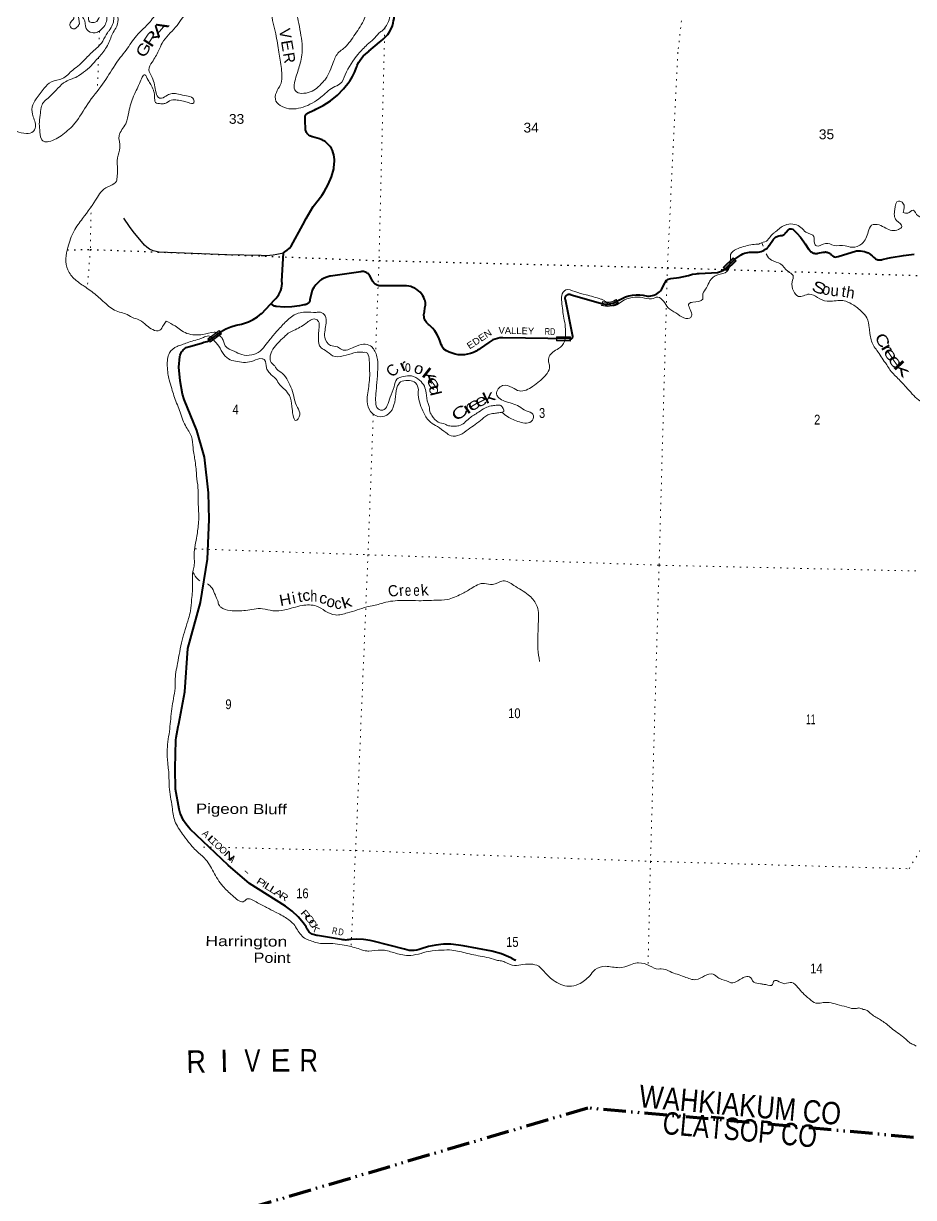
# Model space of a CAD drawing. Header units: feet. Extents: x -762378 to -505285, y -497909 to -353855.
# Drawn here: x -681581 to -665702, y -446246 to -425289 of the extents above; entities that cross this region are included whole.
import ezdxf
from ezdxf.enums import TextEntityAlignment as Align

# ---------------------------------------------------------------- set-up
doc = ezdxf.new("R2010")
doc.units = ezdxf.units.FT
doc.header["$LTSCALE"] = 80
doc.linetypes.add('DASH_DOUBLE_DOT', pattern=[9.2, 5, -1.2, 0.3, -1.2, 0.3, -1.2])
doc.linetypes.add('DOTTED', pattern=[1.5, 0.3, -1.2])
for name, color, linetype, lineweight in [('10', 7, 'DASH_DOUBLE_DOT', 70), ('26', 7, 'Continuous', 40), ('29', 7, 'Continuous', 25), ('39', 7, 'Continuous', 13), ('6', 7, 'DOTTED', 25), ('61', 7, 'Continuous', 13), ('7', 7, 'DOTTED', 13)]:
    doc.layers.add(name, color=color, linetype=linetype, lineweight=lineweight)
for name, color, linetype in [('12', 7, 'Continuous'), ('27', 7, 'Continuous'), ('41', 7, 'Continuous'), ('42', 7, 'Continuous')]:
    doc.layers.add(name, color=color, linetype=linetype)

msp = doc.modelspace()

# ---------------------------------------------------------------- linework, layer by layer
at = {"layer": '10'}
msp.add_lwpolyline([(-665702.29, -445171.56), (-671515.3, -444649.55), (-681513.85, -447612.17), (-694454.09, -440224.86), (-697302.47, -441245.49)], dxfattribs=at)
at = {"layer": '26'}
for p, q in [((-670985.86, -430246.95), (-670957.84, -430226.51)), ((-677149.17, -430307.32), (-677164.64, -430288.72))]:
    msp.add_line(p, q, dxfattribs=at)
for points in [[(-675645.54, -426085.07), (-675636.36, -426059.96), (-675625.08, -426035.07), (-675597.21, -425981.41), (-675560.47, -425925.78), (-675518.12, -425874.3), (-675470.61, -425827.52), (-675418.48, -425785.97), (-675418.42, -425783.96), (-675232.29, -425619.19), (-675208, -425603.37), (-675161.89, -425567.9), (-675119.74, -425527.8), (-675082.01, -425483.52), (-675049.12, -425435.54), (-675021.42, -425384.38), (-674999.22, -425330.61), (-674982.76, -425274.81), (-674976.83, -425242.6), (-674969.39, -425202.18), (-674968.88, -425192.6), (-674946.23, -425023.63)], [(-678267.66, -430945.77), (-678052.17, -430788.4), (-677968.11, -430741.07), (-677879.56, -430702.78), (-677787.5, -430673.96), (-677692.92, -430654.93), (-677652.8, -430643.59), (-677567.43, -430612.25), (-677485.8, -430572.16), (-677408.8, -430523.76), (-677337.29, -430467.58), (-677337.35, -430469.59), (-677098.14, -430216.09), (-677077.13, -430195.45), (-677050, -430163.57), (-677026.35, -430129.04), (-677006.43, -430092.22), (-676990.48, -430053.52), (-676978.66, -430013.36), (-676971.1, -429972.19), (-676967.89, -429930.45), (-676969.05, -429888.61), (-676944.73, -429382.78), (-676915.8, -429364.72), (-676875.02, -429334.02), (-676837.68, -429299.23), (-676804.18, -429260.73), (-676599.21, -428885.48), (-676540.54, -428769.97), (-676410.42, -428557.54), (-676258.81, -428359.88), (-676215.22, -428292.67), (-676144.75, -428162.04), (-676088.32, -428024.76), (-676046.54, -427882.33), (-676037.29, -427782.12), (-676034.63, -427760.62), (-676032.79, -427718.88), (-676035.33, -427677.17), (-676042.22, -427635.95), (-676053.38, -427595.69), (-676068.68, -427556.8), (-676087.97, -427519.73), (-676111.02, -427484.88), (-676137.59, -427452.64), (-676167.39, -427423.34), (-676200.08, -427397.32), (-676235.32, -427374.86), (-676249.72, -427367.68), (-676269.4, -427357.86), (-676299.72, -427348.05), (-676421.94, -427311.1), (-676429.15, -427309.66), (-676444.85, -427305.25), (-676460, -427299.24), (-676474.44, -427291.67), (-676488.01, -427282.63), (-676500.56, -427272.23), (-676511.95, -427260.57), (-676522.06, -427247.78), (-676530.78, -427234.01), (-676538.01, -427219.4), (-676543.68, -427204.11), (-676547.72, -427188.32), (-676550.08, -427172.19), (-676555.53, -427020.06), (-676556.42, -426995.38), (-676558.12, -426970.06), (-676557.73, -426963.21), (-676555.93, -426952.18), (-676552.99, -426941.4), (-676548.94, -426930.99), (-676543.82, -426921.06), (-676537.69, -426911.72), (-676530.62, -426903.07), (-676522.68, -426895.2), (-676513.97, -426888.21), (-676504.57, -426882.17), (-676413.68, -426843.73), (-676393.66, -426835.26), (-676363.68, -426820.79), (-676234.26, -426753.49), (-676102.64, -426666.45), (-675980.85, -426566.13), (-675870.2, -426453.63), (-675771.93, -426330.18), (-675761.41, -426315.51), (-675710.88, -426234.89), (-675669.06, -426149.43), (-675645.54, -426085.07)], [(-668892.85, -429496.71), (-668778.61, -429417.85), (-668749.79, -429402.32), (-668719.5, -429389.88), (-668688.07, -429380.68), (-668655.86, -429374.82), (-668628.47, -429372.52), (-668472.25, -429368.81), (-668444.58, -429364.56), (-668417.5, -429357.45), (-668391.32, -429347.54), (-668366.31, -429334.95), (-668342.76, -429319.82), (-668320.92, -429302.31), (-668301.03, -429282.61), (-668283.3, -429260.94), (-668277.31, -429252.43), (-668201.05, -429139.27), (-668190.37, -429126.78), (-668178.44, -429115.49), (-668165.39, -429105.5), (-668151.38, -429096.94), (-668136.54, -429089.88), (-668121.05, -429084.41), (-668105.07, -429080.6), (-668102.71, -429080.18), (-668072.41, -429075.15), (-668059.75, -429073.72), (-668047.31, -429070.98), (-668035.22, -429066.95), (-668023.62, -429061.69), (-668012.63, -429055.23), (-668002.38, -429047.67), (-667992.98, -429039.07), (-667984.52, -429029.54), (-667977.11, -429019.18), (-667974, -429014.04), (-667936.45, -428971.05), (-667931.83, -428966.56), (-667926.76, -428962.57), (-667921.31, -428959.14), (-667915.52, -428956.29), (-667909.47, -428954.07), (-667903.23, -428952.49), (-667896.85, -428951.57), (-667890.41, -428951.32), (-667883.97, -428951.75), (-667882.37, -428952.03), (-667857.39, -428961.48), (-667832.37, -428984.43), (-667782.82, -429029.87), (-667715.82, -429105.67), (-667657.11, -429188.05), (-667635.19, -429224.21), (-667568.05, -429322.92), (-667559.41, -429335.67), (-667549.49, -429347.46), (-667538.38, -429358.14), (-667526.22, -429367.61), (-667513.14, -429375.75), (-667499.28, -429382.48), (-667484.8, -429387.73), (-667469.84, -429391.43), (-667454.58, -429393.54), (-667439.18, -429394.05), (-667423.81, -429392.95), (-667409.49, -429390.45), (-667316.52, -429373.4), (-667302.09, -429369.89), (-667287.36, -429367.92), (-667272.52, -429367.49), (-667257.71, -429368.62), (-667243.1, -429371.29), (-667228.84, -429375.48), (-667215.11, -429381.13), (-667202.04, -429388.18), (-667189.77, -429396.56), (-667181.05, -429403.8), (-667173.13, -429412.26), (-667149.76, -429437.22), (-667124.73, -429452.22), (-667121.59, -429453.42), (-667113.7, -429455.51), (-667105.63, -429456.77), (-667098.51, -429457.14), (-667073.44, -429453.35), (-667048.51, -429446.04), (-666717, -429348.87), (-666682.16, -429345.83), (-666647.19, -429346.45)], [(-666647.19, -429346.45), (-666612.49, -429350.72), (-666578.41, -429358.6), (-666545.35, -429369.99), (-666513.66, -429384.78), (-666493.5, -429396.42), (-666442.17, -429437.28), (-666417.17, -429459.24), (-666392.17, -429480.03), (-666380.69, -429487.77), (-666366.65, -429495.23), (-666351.91, -429501.19), (-666336.63, -429505.57), (-666320.97, -429508.32), (-666305.11, -429509.43), (-666289.22, -429508.87), (-666273.48, -429506.66), (-666263.92, -429504.48), (-666157.42, -429476.11), (-666099.93, -429465.64), (-665881.87, -429432.59), (-665690.23, -429408.73)], [(-670957.84, -430226.5), (-670901.42, -430194.77), (-670841.99, -430169.11), (-670780.2, -430149.8), (-670716.73, -430137.06), (-670652.28, -430131.02), (-670587.56, -430131.75), (-670523.26, -430139.24), (-670501.72, -430143.3), (-670473.94, -430149.96), (-670445.62, -430153.69), (-670417.06, -430154.43), (-670388.59, -430152.19), (-670360.5, -430146.98), (-670333.11, -430138.86), (-670306.72, -430127.92), (-670281.62, -430114.29), (-670258.08, -430098.1), (-670236.36, -430079.55), (-670216.7, -430058.82), (-670200.99, -430038.58), (-670139.49, -429923.29), (-670126.1, -429898.19), (-670109.08, -429873.29), (-670104.63, -429868.87), (-670097.47, -429863.12), (-670089.76, -429858.15), (-670081.56, -429854.02), (-670078.83, -429852.98), (-670053.74, -429846.88), (-670028.83, -429843.59), (-669881.58, -429824.12), (-669716.06, -429784.48), (-669643.54, -429765.51), (-669578.19, -429755.56), (-669553.39, -429752.82), (-669528.19, -429751.33), (-669198.59, -429731.75), (-669165.05, -429723.16), (-669132.59, -429711.11), (-669101.57, -429695.73), (-669072.32, -429677.2), (-668892.85, -429496.71)], [(-675512.88, -429718.75), (-675529, -429717.39), (-675545.17, -429717.72), (-675561.22, -429719.74), (-675813.59, -429757.69), (-676103.06, -429798.06), (-676117.35, -429800.89), (-676167.76, -429814.43), (-676216.47, -429833.17), (-676262.96, -429856.9), (-676282.18, -429871.75), (-676325.45, -429910.61), (-676364.41, -429953.79), (-676398.65, -430000.8), (-676427.79, -430051.14), (-676469.35, -430218.66), (-676469.66, -430220.95), (-676471.83, -430231.83), (-676475.13, -430242.42), (-676479.53, -430252.61), (-676484.96, -430262.29), (-676491.37, -430271.35), (-676498.7, -430279.68), (-676506.85, -430287.21), (-676515.75, -430293.84), (-676525.29, -430299.5), (-676535.38, -430304.13), (-676545.89, -430307.69), (-676553.83, -430309.48), (-676578.76, -430311.54), (-676603.83, -430317.02), (-676656.77, -430328.57), (-676792.52, -430346.61), (-676929.42, -430350.37), (-677065.96, -430339.79), (-677068.34, -430339.77), (-677081.03, -430338.91), (-677093.56, -430336.73), (-677105.8, -430333.25), (-677117.6, -430328.51), (-677128.85, -430322.56), (-677139.41, -430315.47), (-677149.17, -430307.31)], [(-671824.1, -430920.19), (-673029.46, -430898.61), (-673041.51, -430898.66), (-673084, -430901.69), (-673125.95, -430909.14), (-673166.88, -430920.94), (-673206.36, -430936.95), (-673243.95, -430957.01), (-673279.23, -430980.88), (-673431.45, -431088.66), (-673456.31, -431106.26), (-673481.45, -431122.27), (-673505.22, -431137.25), (-673554.77, -431161.65), (-673606.59, -431180.74), (-673660.12, -431194.3), (-673714.78, -431202.2), (-673769.96, -431204.34), (-673825.07, -431200.7), (-673879.49, -431191.31), (-673932.64, -431176.3), (-673983.92, -431155.8), (-674032.78, -431130.06), (-674078.68, -431099.36), (-674092.4, -431081.55), (-674112.58, -431050.24), (-674129.37, -431017), (-674142.59, -430982.18), (-674152.1, -430946.17), (-674174.45, -430890.85), (-674205.36, -430831.93), (-674242.26, -430776.57), (-674284.75, -430725.37), (-674332.36, -430678.89), (-674339.79, -430674.2), (-674357.98, -430660.77), (-674374.67, -430645.52), (-674389.67, -430628.61), (-674402.83, -430610.22), (-674413.99, -430590.55), (-674423.03, -430569.83), (-674429.86, -430548.28), (-674434.4, -430526.13), (-674436.59, -430503.62), (-674436.42, -430481.02), (-674433.89, -430458.55), (-674429.03, -430436.47), (-674417.79, -430365.24), (-674413.94, -430340.8), (-674410.37, -430315.24), (-674410.16, -430313.6), (-674409.61, -430290.76), (-674411.25, -430270.55), (-674415.69, -430245.45), (-674423.4, -430220.55), (-674424.33, -430217.55), (-674439.19, -430181.67), (-674457.71, -430147.54), (-674479.7, -430115.53), (-674504.91, -430086), (-674533.08, -430059.27), (-674563.88, -430035.62), (-674596.99, -430015.32), (-674632.03, -429998.6), (-674668.63, -429985.63), (-674706.39, -429976.56), (-674744.89, -429971.48), (-674783.71, -429970.46), (-675219.69, -429970.21), (-675222.88, -429970.18), (-675238.36, -429969.07), (-675253.64, -429966.34), (-675268.56, -429962.03), (-675282.94, -429956.19), (-675296.63, -429948.88), (-675309.48, -429940.17), (-675321.35, -429930.17), (-675332.11, -429918.98), (-675332.44, -429918.55), (-675349.8, -429893.61), (-675363.05, -429868.55), (-675410.43, -429778.98), (-675415.86, -429772.17), (-675426.93, -429760.37), (-675439.17, -429749.79), (-675452.44, -429740.55), (-675466.61, -429732.75), (-675481.52, -429726.48), (-675497, -429721.79), (-675512.88, -429718.75)], [(-671782.93, -430878.97), (-671912.61, -430218.27), (-671914.68, -430210.86), (-671915.96, -430203.27), (-671916.44, -430195.59), (-671916.12, -430187.9), (-671914.99, -430180.29), (-671913.07, -430172.84), (-671910.39, -430165.63), (-671906.97, -430158.74), (-671902.84, -430152.24), (-671898.06, -430146.21), (-671892.67, -430140.72), (-671886.74, -430135.82), (-671880.33, -430131.56), (-671873.51, -430128), (-671866.36, -430125.17), (-671858.95, -430123.1), (-671851.36, -430121.82), (-671843.68, -430121.34), (-671835.99, -430121.67), (-671828.38, -430122.79), (-671820.93, -430124.71), (-671813.72, -430127.39), (-671807.27, -430130.57), (-671284.59, -430280.59), (-671234.81, -430292.23), (-671200.54, -430297.58), (-671165.83, -430298.02), (-671128.89, -430294.9), (-671093.29, -430288.22), (-671062.58, -430278.87), (-671024.31, -430265.51), (-670985.86, -430246.95)], [(-678770.08, -431170.16), (-678759.34, -431150.57), (-678746.62, -431132.22), (-678732.04, -431115.29), (-678715.78, -431099.98), (-678698, -431086.46), (-678678.91, -431074.86), (-678658.71, -431065.33), (-678637.62, -431057.96), (-678615.88, -431052.84), (-678386.42, -430986.29), (-678360.88, -430978.88), (-678336.42, -430972.24), (-678306.35, -430962.69), (-678267.66, -430945.77)], [(-671824.1, -430920.19), (-671820.7, -430920.37), (-671816.76, -430920.19), (-671812.86, -430919.6), (-671809.04, -430918.6), (-671805.34, -430917.21), (-671801.82, -430915.44), (-671798.49, -430913.31), (-671795.41, -430910.85), (-671792.6, -430908.08), (-671790.1, -430905.02), (-671787.93, -430901.73), (-671786.11, -430898.22), (-671784.68, -430894.55), (-671783.63, -430890.74), (-671782.99, -430886.85), (-671782.76, -430882.91), (-671782.94, -430878.97)], [(-672796.3, -442013.04), (-672806.02, -442011.26), (-672818.1, -442007.85), (-672829.76, -442003.2), (-672840.86, -441997.36), (-672851.3, -441990.39), (-672860.95, -441982.37), (-672869.7, -441973.38), (-672883.36, -441966.87), (-673052.18, -441897.94), (-673227.28, -441847.03), (-673738.69, -441755.85), (-673821.38, -441739.75), (-673955.25, -441725.36), (-674089.9, -441725.04), (-674223.83, -441738.79), (-674355.6, -441766.47), (-674483.75, -441807.77), (-674522.25, -441821.17), (-674565.28, -441831.44), (-674609.14, -441837.16), (-674653.35, -441838.26), (-674697.44, -441834.74), (-674740.93, -441826.62), (-674783.32, -441814.01), (-675341.28, -441671.03), (-675394.95, -441658.29), (-675515.8, -441639.16), (-675637.98, -441632.76), (-675735.17, -441637.86), (-675760.23, -441639.17), (-675785.17, -441644.6), (-675803.34, -441647.45), (-675829.95, -441648.81), (-675856.55, -441647.38), (-675857.86, -441647.17), (-675883.82, -441643.02), (-675907.86, -441638.92), (-676336.45, -441565.96), (-676347.48, -441565.74), (-676368.92, -441563.63), (-676390.03, -441559.28), (-676410.56, -441552.75), (-676430.3, -441544.11), (-676449.03, -441533.45), (-676466.55, -441520.9), (-676482.65, -441506.58), (-676497.17, -441490.65), (-676509.94, -441473.3), (-676520.83, -441454.71), (-676529.72, -441435.08), (-676536.51, -441414.63), (-676586.21, -441346.21), (-676681.61, -441235.43), (-676788.06, -441135.22), (-676904.4, -441046.7), (-677550.23, -440637.47), (-677931.58, -440313.32), (-678605.96, -439667.92), (-678638.23, -439634.39), (-678684, -439577.82), (-678723.62, -439516.78), (-678756.63, -439451.93), (-678782.69, -439383.98), (-678801.5, -439313.69), (-678868.33, -438955.65), (-678874.5, -438585.52), (-678872.42, -438583.58), (-678860.27, -438081.37), (-678854.16, -438031.32), (-678818.4, -437840.58), (-678809.11, -437791.03), (-678809.07, -437790.58), (-678703.89, -437217.99), (-678648.82, -436443.77), (-678421.47, -435622.94), (-678300.17, -434850.89), (-678269.25, -434140.21), (-678279.39, -433668.92), (-678351.52, -433028.51), (-678361.56, -432985.4), (-678487.83, -432556.52), (-678716.65, -431998.46), (-678741.56, -431905.16), (-678786.97, -431666.12), (-678807.15, -431423.64), (-678788.9, -431231.24), (-678785.15, -431212.15), (-678778.72, -431190.76), (-678770.08, -431170.16)]]:
    msp.add_lwpolyline(points, dxfattribs=at)
at = {"layer": '29'}
for points in [[(-679162.37, -429368.35), (-679213.65, -429360.61), (-679268.2, -429346.41), (-679331.82, -429317.41), (-679379.55, -429283.88), (-679422.72, -429246.92), (-679622.7, -429003.63), (-679688.61, -428914.96), (-679790.87, -428764.89)], [(-677342.06, -429430.04), (-677952.45, -429418.02), (-679162.37, -429368.35)], [(-677342.06, -429430.04), (-677245.67, -429431.1), (-677127.5, -429419.73), (-677061.6, -429408.36), (-676944.73, -429382.78)]]:
    msp.add_lwpolyline(points, dxfattribs=at)
at = {"layer": '39'}
msp.add_line((-668405.44, -429204.84), (-668383.66, -429260.67), dxfattribs=at)
for points in [[(-678175.82, -424249.87), (-677861.82, -424169.72), (-677742.5, -424207.81), (-677632.18, -424213.45), (-677373.27, -424221.95), (-677353.39, -424228.64), (-677351.71, -424238.75), (-677190.62, -424352.6), (-677047.66, -424530.2), (-676863.85, -424811.67), (-676768.93, -424983.66), (-676751.83, -425014.38), (-676712.73, -425110.16), (-676668.24, -425288.54), (-676630.94, -425502.87), (-676607.17, -425700.68), (-676642.77, -425995.04), (-676719.22, -426247.86), (-676729.12, -426492.81), (-676466.52, -426511.49), (-676250.22, -426345.69), (-676193.89, -426281.2), (-676053.67, -425982.23), (-675953.39, -425800.56), (-675870.91, -425734.92), (-675686.92, -425511.77), (-675517.5, -425241.9), (-675439.04, -424989.16), (-675453.68, -424632.83), (-675500.31, -424458.4), (-675501.15, -424422.18), (-675526.02, -424258.52), (-675533.4, -424175.85), (-675594.73, -423834.07), (-675688.87, -423575.65), (-675764.56, -423368.09), (-675870.75, -423109.28), (-675920.74, -422914.63), (-675968.73, -422657.73), (-676066.17, -422564.06), (-676191.25, -422517.73), (-676257.29, -422509.53), (-676431.58, -422431.43), (-676636.43, -422366.39), (-676978.8, -422329.01), (-677143.77, -422273.33), (-677298.57, -422151.64), (-677436.74, -422012.4), (-677589.61, -421768.13), (-677692.36, -421527.53), (-677722.86, -421351.61), (-677658.32, -421156.71), (-677501.2, -421019.13), (-677314.22, -420952.9), (-676978.13, -421122.76), (-676706.79, -421306.59), (-676573.02, -421395.42), (-676501.87, -421431.94), (-676365.97, -421392.17), (-676281.81, -421274.31), (-676228.8, -420938.3), (-676230.04, -420602.51), (-676245.91, -420408.99), (-676175.87, -420168.02), (-676033.9, -419939.48), (-675921.58, -419758.21), (-675835.67, -419648.44), (-675736.87, -419575.29), (-675576.38, -419457.93), (-675403.84, -419340.96), (-675228.26, -419254.25), (-674988.32, -419227.95), (-674891.27, -419271.35), (-674808.08, -419308.26), (-674779.13, -419345.4), (-674727.53, -419365.19), (-674654.83, -419228.85), (-674613.73, -419075.4), (-674480.23, -418922.97), (-674443.6, -418721.12), (-674516.63, -418618.2), (-674531.78, -418527.23), (-674522.59, -418429.02), (-674515.08, -418383.03), (-674491.33, -418331.54), (-674433.96, -418359.56), (-674411.62, -418476.9), (-674406.7, -418573.56), (-674395.04, -418648.33), (-674394.78, -418702.62), (-674363.77, -418737.82)], [(-675465.05, -423675.48), (-675407.04, -423745.74), (-675337.05, -423756.08), (-675258.65, -423754.64), (-675232.81, -423763.53), (-675159.85, -423806.13), (-675128.38, -423889.6), (-675073.8, -423941.65), (-675000.38, -423907.87), (-674940.49, -423857.57), (-674897.31, -423826.82), (-674804.6, -423817.8), (-674685.47, -423861.93), (-674601.5, -423937.06), (-674620.66, -424032.93), (-674666.5, -424021.38), (-674724.31, -424007.41), (-674801.55, -423972.71), (-674892.26, -423981.79), (-674977.85, -424019.19), (-675109.6, -423992.75), (-675163.6, -423922.62), (-675281.5, -423902.66), (-675289, -424010.98), (-675206.32, -424188.6), (-675113.21, -424416.83), (-675078.37, -424582.83), (-675047.42, -424744.68), (-675041.71, -424941.9), (-675035.81, -425070.76), (-675037.5, -425122.97), (-675069.86, -425254.6), (-675189.82, -425423.56), (-675247.65, -425462.99)], [(-680219.25, -425156.71), (-680211.77, -425143.98), (-680144.89, -425001.42), (-680037.61, -424976.8), (-679943.73, -425056.28), (-679894.65, -425216.72), (-679933.75, -425370.24), (-679993.38, -425474.83), (-680032.74, -425574.06), (-680150.04, -425785.33), (-680294.09, -425953.49), (-680404.41, -426072.51), (-680548.71, -426186.38), (-680649.26, -426251.43), (-680730.57, -426280.93), (-680865.43, -426350.88), (-680998.09, -426477.21), (-681143.36, -426621.21), (-681226.17, -426696.89), (-681265.33, -426790.1), (-681281.77, -426926.27), (-681298.92, -427084.53), (-681289.99, -427181.32), (-681261.36, -427353.15), (-681224.39, -427390.55), (-681130.13, -427395.66), (-680881, -427271.16), (-680663.53, -427069.22), (-680435.46, -426724.88), (-680168.86, -426369.75), (-679946.93, -426029.23), (-679854.29, -425897.58), (-679749.48, -425762.3), (-679562.44, -425507.08), (-679323.36, -425257.6), (-679158.14, -425055.95), (-679025.42, -424927.62), (-678905.27, -424752.64), (-678764.52, -424624.58), (-678669.74, -424551.29), (-678577.87, -424443.74), (-678475.51, -424384.78), (-678175.82, -424249.87)], [(-677203.03, -424789.91), (-677245.58, -424686.54), (-677352.86, -424524.19), (-677507.73, -424466.83), (-677800.05, -424497.44), (-678085.56, -424628.79), (-678305.68, -424788.42), (-678578.95, -424976.47), (-678765.6, -425219.63), (-678866.4, -425355.04), (-679106.58, -425638.67), (-679169.31, -425777.34), (-679286.3, -425978.56), (-679342.88, -426113.41), (-679284.99, -426250.01), (-679243.1, -426384.08), (-679215.45, -426523.71), (-679154.26, -426620.21), (-679120.21, -426623.34), (-679013.9, -426566.52), (-678926.63, -426539.23), (-678814.49, -426550.95), (-678674.84, -426581.68), (-678559.59, -426621.65), (-678539.78, -426692.67), (-678544.18, -426704.59), (-678638.51, -426701.49), (-678728.05, -426674.42), (-678841.94, -426654.59), (-678916.13, -426650.15), (-679030.34, -426702.69), (-679083.17, -426721.06), (-679129.39, -426721.55), (-679223.01, -426696.36), (-679241.86, -426595.22), (-679247.82, -426530.69), (-679264.26, -426479.88), (-679309.14, -426375.88), (-679356.92, -426299.92), (-679414.16, -426205.56), (-679511.46, -426357.17), (-679615.36, -426588.98), (-679702.75, -426869.58), (-679755.64, -427076.93), (-679875.02, -427290.13), (-679859.86, -427505.75), (-679901.87, -427687.32), (-679902.77, -427902.41), (-679911.18, -428038.84), (-679923.29, -428102.78), (-680034.45, -428185.58), (-680175.91, -428273.41), (-680262.08, -428391.2), (-680527.44, -428770.5), (-680679.26, -428992.7), (-680787.11, -429284.69), (-680823.68, -429484.53), (-680790.07, -429688.69), (-680660.9, -429857.79), (-680498.07, -429979.75), (-680284.09, -430135.55), (-680088.81, -430310.84), (-679868.04, -430442.74), (-679758.49, -430472.48), (-679645.9, -430532.47), (-679510.91, -430583.14), (-679383.36, -430677.8), (-679273.29, -430753.8), (-679149.11, -430765.92), (-679083.86, -430673.57), (-679033.36, -430602.85)], [(-675242.39, -425459.85), (-675335.17, -425569.57), (-675446.78, -425666.42), (-675608.89, -425833.99), (-675839.75, -426202.36), (-675935.5, -426368.1), (-676054.49, -426430.08), (-676277.83, -426606.6), (-676432.23, -426711.41), (-676761.54, -426813.41), (-676807.77, -426813.9), (-676965.03, -426768.53), (-677076.46, -426672.39), (-677069.53, -426519.82), (-676998.97, -426387.44), (-676979.43, -426092.55), (-677026.31, -425801.5), (-677080.13, -425476.05), (-677126.17, -425283.55), (-677157.84, -425081.46), (-677174.09, -424899.99), (-677203.03, -424789.91)], [(-681892.36, -427169.58), (-681710.94, -427213.73), (-681527.33, -427251.93), (-681407.62, -427215.66), (-681373.63, -427158.47), (-681405.24, -426954.38), (-681425.7, -426778.8), (-681352.74, -426634.43), (-681212, -426444.04), (-681083.81, -426331.65), (-680886.99, -426271.77), (-680701.25, -426119.05), (-680579.67, -426024.53), (-680442.55, -425884.28), (-680283.03, -425734.72), (-680166.23, -425601.84), (-680083.11, -425453.79), (-680053.72, -425414.55), (-679992.02, -425308.01), (-679968.91, -425214.28), (-679976.43, -425135.62), (-679980.12, -425125.45), (-680006.6, -425074.32), (-680051.34, -425090.94), (-680095.81, -425224.18), (-680200.04, -425403.71), (-680283.88, -425449.21), (-680358.27, -425450.78), (-680464.39, -425376.93), (-680507.12, -425206.65), (-680512.95, -425200.43), (-680534.9, -425133.36), (-680581.32, -425139.88), (-680584.23, -425292.58), (-680628.38, -425353.45), (-680667.48, -425382.32), (-680729.25, -425366.22), (-680748.68, -425283.15), (-680692.22, -425214.64), (-680679.86, -425142.67), (-680688.6, -425039.85), (-680598.23, -424978.49), (-680473.27, -425028.83), (-680419.01, -425153.25), (-680402.3, -425258.34), (-680366.56, -425271.58), (-680302.14, -425267.67), (-680219.25, -425156.71)], [(-668971.92, -429526.33), (-668968.11, -429500.08), (-668965.33, -429413.72), (-668861.81, -429318.61), (-668606.14, -429240.56), (-668481.19, -429228.58), (-668459.05, -429227.3), (-668442.67, -429217.79), (-668324.64, -429171.4), (-668253.69, -429089.29), (-668195.48, -429028.88), (-668156.38, -429000.01), (-668104.78, -428957.48), (-668020.55, -428899.93), (-667959.5, -428875.8), (-667818.81, -428874.39), (-667710.11, -428930.23), (-667620.31, -429011.59), (-667478.26, -429092.65), (-667470.03, -429211.54), (-667431.31, -429257.04), (-667271.2, -429214.05), (-667119.64, -429249.19), (-666922.95, -429255.65), (-666799.29, -429283.84), (-666622.41, -429219.28), (-666509.12, -429007.89), (-666449.11, -428891.24), (-666314.31, -428885.62), (-666088.42, -428983.51), (-665969.29, -428965.31), (-665909.41, -428915), (-666004.33, -428805.33), (-666036.12, -428607.26), (-665969.05, -428458.68), (-665889.87, -428495.46), (-665887.28, -428664.43)], [(-665887.28, -428664.43), (-665805.18, -428673.15), (-665711.11, -428621.96), (-665621.96, -428723.4), (-665483.28, -428721.93), (-665396, -428694.64), (-665267.88, -428708.9), (-665230.15, -428747.66)], [(-668329.56, -429399.35), (-668324.37, -429412.66), (-668233.21, -429514.17), (-668072.65, -429581.77), (-667944.25, -429712.65), (-667850.24, -429788.11), (-667867.85, -429898.11), (-667841.04, -430063.84), (-667755.77, -430161.14), (-667563.55, -430119.2), (-667416.77, -430178.3), (-667244.17, -430246.3), (-666988.56, -430232.58), (-666789.93, -430303.44), (-666623.34, -430433.56), (-666536.45, -430542.97), (-666491.96, -430721.35), (-666479.2, -430824.3), (-666417.75, -431037.42), (-666354.3, -431125.95), (-666204.74, -431347.99), (-666179.74, -431382.99), (-666122.31, -431471.33), (-666001.95, -431601.94), (-665834.84, -431778.32), (-665724.32, -431902.58), (-665611.21, -432008.83), (-665510.73, -432070.43), (-665416.91, -432151.92), (-665332.4, -432244.64)], [(-671183.55, -430261.91), (-671069.86, -430330.29), (-670859.94, -430224.01), (-670675.56, -430175.79), (-670543.09, -430180.14), (-670375.08, -430203.75), (-670265.6, -430173.17), (-670161.43, -430244.95), (-670078.81, -430362.26), (-669941.16, -430455.24), (-669797.37, -430544.4), (-669674.48, -430534.37), (-669658.62, -430478.6), (-669706.73, -430288.03), (-669641.6, -430262.03), (-669463.11, -430209.59), (-669458.13, -430117.27), (-669394.23, -430004.78), (-669333.96, -429880.1), (-669195.93, -429774.06), (-669031.36, -429717.14), (-668971.92, -429526.33)], [(-671911.54, -430880.72), (-671914.07, -430702.04), (-671939.2, -430546.41), (-671960.96, -430411), (-671978.05, -430255.63), (-671978.51, -430145.04), (-671904.97, -430044.93), (-671743.17, -430074.37), (-671544.09, -430131.17), (-671279.35, -430208.22), (-671230.51, -430227.2), (-671183.55, -430261.91)], [(-678084.19, -430855.71), (-678034.56, -430911.32), (-677982.5, -431041.7), (-677822.9, -431139.42), (-677686.16, -431198.19), (-677509.61, -431206.01), (-677360.83, -431140.53), (-677300.49, -431076.17), (-677199.95, -430948.79), (-677070.34, -430792.21), (-676910.17, -430622.56), (-676724.69, -430477.87), (-676677.95, -430461.32), (-676554.74, -430441.24), (-676357.99, -430445.69), (-676283.6, -430444.12), (-676197.29, -430509.27), (-676183.37, -430638.4), (-676201.42, -430762.46), (-676205.63, -430893), (-676103.72, -431035.06), (-675979.99, -431061.24), (-675903.2, -431110.01), (-675684.83, -431066.92), (-675516.3, -431012.14), (-675388.76, -431044.48), (-675338.19, -431096.4), (-675263.99, -431287.82), (-675259.39, -431456.85), (-675275.17, -431697.59), (-675293.68, -431898.02), (-675296.52, -432048.71), (-675254.18, -432168.72), (-675170.46, -432189.56), (-675091.48, -432107.72), (-675036.52, -431960.75), (-674970.23, -431773.95), (-674917.66, -431638.97), (-674799.57, -431590.57), (-674660.57, -431579.06), (-674514.38, -431656.24), (-674429.43, -431763.57), (-674397.05, -431881.24), (-674362.99, -432071.34), (-674339.29, -432146.51), (-674338.58, -432186.74), (-674293.64, -432288.74), (-674182.8, -432402.95), (-674059.46, -432441.18), (-673996.08, -432469.4), (-673905.83, -432474.38), (-673897.8, -432474.64), (-673813.24, -432469.38), (-673626.14, -432336.8), (-673465.91, -432227.47), (-673340.82, -432149.15), (-673237.3, -432116.36), (-673148.47, -432103.2), (-673122.25, -432100.04), (-673064.31, -432109.99), (-673023.78, -432161.58), (-673013.35, -432212.18), (-673078.35, -432234.17), (-673161.09, -432245.53), (-673260.02, -432260.37), (-673399.6, -432352.29), (-673521.19, -432446.8), (-673646.59, -432535.16), (-673796.34, -432630.77), (-673953.6, -432647.72), (-674046.25, -432592.4), (-674197.43, -432482.89), (-674319.54, -432406.5), (-674440.74, -432239.67), (-674504.07, -432084.8), (-674538.91, -431918.8), (-674539.1, -431800.18), (-674613.69, -431683.13), (-674723.56, -431663.44), (-674852.85, -431685.32), (-674918.5, -431789.72), (-674947.43, -432001.88), (-675003.49, -432182.99)], [(-679033.36, -430602.85), (-678877.39, -430688.4), (-678781.18, -430757.9), (-678664.64, -430820.03), (-678526.87, -430846.67), (-678379.96, -430839.44), (-678177.77, -430799.84), (-678143.78, -430804.98), (-678084.19, -430855.71)], [(-675003.49, -432182.99), (-675137.77, -432297.19), (-675296.19, -432287.97), (-675388.26, -432214.58), (-675450.81, -432035.6), (-675437.74, -431879.22), (-675417.02, -431735.15), (-675403.82, -431574.74), (-675410.24, -431399.62), (-675414.13, -431270.83), (-675466.83, -431160.53), (-675513, -431159.02), (-675573.08, -431153.02), (-675686.12, -431169.41), (-675874.71, -431223.53), (-676065.45, -431219.27), (-676195, -431124.55), (-676289.27, -431057.12), (-676304.29, -431024.45), (-676320.42, -430901.29), (-676318.61, -430845.05), (-676306.38, -430714.78), (-676317, -430607.87), (-676375.92, -430565.73), (-676539, -430638.78), (-676762.16, -430768.16), (-676858.24, -430819.28), (-676905.76, -430859.94), (-677013.55, -430962.95), (-677109.5, -431072.39), (-677176.05, -431204.9), (-677182.2, -431271.04), (-677146.85, -431358.65), (-677098.03, -431402.48), (-677067.47, -431451.73), (-676959.67, -431535.69), (-676865.52, -431669.46), (-676793.85, -431814.56), (-676748.98, -431980.89), (-676694, -432145.54), (-676651.98, -432275.59), (-676725.59, -432377.72), (-676770.91, -432287.77), (-676783.8, -432188.83), (-676793.58, -432118.15), (-676835.8, -431931.8), (-676881.83, -431863.94), (-676918.67, -431822.52), (-677006.47, -431741.23), (-677075.49, -431638.44), (-677188.53, -431530.18), (-677238.45, -431458.18), (-677247.71, -431433.75), (-677279.38, -431293.99), (-677324.89, -431272.39), (-677478.79, -431309.55), (-677618.37, -431339.14), (-677762.55, -431324.35), (-677894.05, -431289.88), (-678005.6, -431197.75), (-678097.22, -431047.98), (-678190.42, -430935.28)], [(-678190.42, -430935.28), (-678260.24, -430867.74), (-678349.27, -430884.68), (-678418.48, -430912.56), (-678661.98, -430986.99), (-678753.52, -431022.18), (-678840.93, -431053.48), (-678977.27, -431169.63), (-679014.75, -431397.59), (-679003.28, -431540.71), (-678980.68, -431650.02), (-678935.49, -431806.31), (-678897.41, -431934.21), (-678797.31, -432194.84), (-678691.57, -432467.71), (-678583.32, -432662.26), (-678555.66, -432864.22), (-678535.72, -432993.54), (-678519.07, -433100.64), (-678501.46, -433239.94), (-678491.42, -433364.92), (-678468.17, -433578.79), (-678460.97, -433916.78), (-678453.97, -434073.82), (-678458.69, -434220.43), (-678495, -434474.57), (-678535.91, -434808.97), (-678534.41, -434949.75), (-678555.71, -435049.57), (-678563.27, -435284.54), (-678580.55, -435571.47)], [(-673050.79, -432225.87), (-672948.15, -432304.57), (-672847.41, -432358.15), (-672732.29, -432402.14), (-672606.43, -432424.37), (-672502.26, -432371.49), (-672490.81, -432265.32), (-672611.3, -432201.05), (-672739.43, -432124.46), (-672862.31, -432072.17), (-672997.56, -432029.53), (-673102.12, -431969.8), (-673140.13, -431902.21), (-673032.86, -431752.94), (-672861.16, -431786.73), (-672734.52, -431847.18), (-672496.91, -431768.54), (-672377.4, -431675.96), (-672238.21, -431533.77), (-672193.86, -431404.55), (-672213.55, -431329.52), (-672139.62, -431155.03), (-672033.12, -431092.18), (-671931.63, -430962.44), (-671911.54, -430880.71)], [(-678558.93, -435081.28), (-678464.54, -435213.4), (-678437, -435235.85)], [(-678300.17, -435289.31), (-678235.67, -435343.56), (-678216.44, -435370.32), (-678158.17, -435494.88), (-678115.17, -435594.8), (-678091.48, -435669.97), (-678060.53, -435707.17), (-677893.68, -435766.93), (-677618.39, -435765.93), (-677316.04, -435735.65), (-677132.37, -435771.84), (-676920.92, -435756.67), (-676608.99, -435678.46), (-676354.16, -435688.84), (-676196.25, -435776.46), (-676015.67, -435846.73), (-675801.51, -435809.53), (-675627.02, -435756.96), (-675456.56, -435704.26), (-675331.22, -435680.23), (-675118.28, -435618.87), (-674948.72, -435594.28), (-674781.74, -435587.71), (-674524.71, -435592.13), (-674223.08, -435583.95), (-674021.73, -435570.46), (-673771.5, -435474.13), (-673595.53, -435375.37), (-673355.47, -435282.74), (-673215.55, -435305.43), (-673022.49, -435237.38), (-672834.22, -435317.96), (-672574.46, -435487.33), (-672431.37, -435660.9), (-672393.82, -435804.88), (-672396.46, -436011.87), (-672404.16, -436250.86), (-672404.67, -436453.9), (-672373.65, -436676.06)], [(-678580.55, -435571.47), (-678603.2, -435775.79), (-678635.7, -435911.43), (-678750.54, -436295.68), (-678832.23, -436711.17), (-678874.49, -437025.42), (-678872.87, -437099.86), (-678876.62, -437154.02), (-678934.68, -437522.03), (-678972.35, -437880.66), (-679016.36, -438249.14), (-679008.13, -438492.67), (-678993.82, -438609.75), (-678979.56, -438915.81), (-678928.79, -439273.32), (-678878.67, -439526.28), (-678741.53, -439759.97), (-678635.61, -439902.17), (-678456.91, -440093), (-678326.25, -440215.91), (-678175.59, -440466.14), (-678000.71, -440713.14), (-677829.19, -440877.6), (-677642.93, -440958.1), (-677607.71, -440925.08), (-677430.31, -440969.11), (-677242.68, -441069.76), (-677086.52, -441149.28), (-676881.28, -441264.59), (-676760.07, -441369.09), (-676692.86, -441465.79), (-676543.37, -441627.52), (-676489.82, -441649.38), (-676284.84, -441710.4), (-676184.36, -441709.68), (-675857.86, -441740.51), (-675610.73, -441802.91), (-675483.38, -441841.27), (-675421.23, -441845.32), (-675199.68, -441828.48), (-674974.11, -441874.08), (-674718.63, -441926.71), (-674348.57, -441852.42), (-674120.8, -441829.74), (-673937.97, -441829.72), (-673664.62, -441888.96), (-673353.2, -441951.46), (-673197.75, -441990.75), (-673122.13, -442013.34), (-673032.14, -442026.34), (-672994.46, -442041.65), (-672819.65, -442103.69), (-672670.48, -442088.49), (-672491.46, -442082.31), (-672360.62, -442136.87), (-672314.06, -442188.66), (-672128.96, -442367.64), (-671847.13, -442475.41), (-671677.11, -442436.76), (-671479.39, -442286.44), (-671381.44, -442177.08), (-671196.73, -442118.81), (-670956.4, -442142.79), (-670749.87, -442093.28), (-670632.17, -442056.94), (-670606.02, -442055.79), (-670410.81, -442108.44), (-670249.99, -442168.01), (-670205.64, -442163.43), (-670042.49, -442213.02), (-669788.3, -442305.81), (-669583, -442356.79), (-669430.14, -442289.43), (-669278.45, -442258.23), (-669221.41, -442296.29), (-669158.41, -442336.56), (-668999.53, -442394.05), (-668945.92, -442413.9), (-668860.79, -442390.57), (-668778.89, -442343), (-668723.66, -442312.64), (-668628.94, -442303.69), (-668551.77, -442402.73), (-668434.06, -442428.71), (-668366.21, -442443), (-668334.16, -442446.07), (-668215.62, -442445.94), (-668197.69, -442388.23), (-668154.89, -442369.53), (-668131.13, -442380.36), (-668000.15, -442430.9)], [(-668000.15, -442430.9), (-667872.87, -442408.95), (-667763.19, -442496.99), (-667677.92, -442594.28), (-667560.8, -442700.66), (-667444.64, -442774.85), (-667340.02, -442770.24), (-667243.36, -442763.36), (-667209.24, -442764.49), (-667065.77, -442801.37), (-666900.35, -442842.99), (-666776.75, -442873.18), (-666700.16, -442865.65), (-666677.95, -442862.36), (-666600.39, -442887.02), (-666556.49, -442896.5), (-666454.39, -442970.22), (-666289.03, -443076.18), (-666118.3, -443202.41), (-666018.46, -443284.1), (-665898.62, -443368.46), (-665826.3, -443431.15), (-665763.82, -443487.48), (-665688.59, -443522.12), (-665653.46, -443543.18)]]:
    msp.add_spline(points, degree=3, dxfattribs=at)
at = {"layer": '6'}
for points in [[(-680799.37, -429331.71), (-680388.48, -429321.91), (-675237.38, -429521.3), (-670093.99, -429648.05), (-669059.95, -429680.73)], [(-669021.83, -429681.94), (-665313.12, -429796.03), (-665257.37, -429773.31)]]:
    msp.add_lwpolyline(points, dxfattribs=at)
at = {"layer": '61'}
for p, q in [((-669096.34, -429645.85), (-668918.63, -429470)), ((-668918.63, -429470), (-668865.88, -429523.31)), ((-671005.97, -430214.65), (-670966.32, -430278.31)), ((-671268.46, -430321.51), (-671249.45, -430248.96)), ((-671243.74, -430258.73), (-671258.69, -430315.8)), ((-678292.23, -430914.83), (-678091.29, -430766.09)), ((-678091.29, -430766.09), (-678046.67, -430826.37)), ((-672072.8, -430880.57), (-671822.81, -430882.73)), ((-671822.81, -430882.73), (-671823.46, -430957.73))]:
    msp.add_line(p, q, dxfattribs=at)
for points in [[(-668865.88, -429523.31), (-669043.58, -429699.16), (-669096.34, -429645.85)], [(-671258.69, -430315.8), (-671232.77, -430322.6), (-671196.96, -430328.07), (-671160.78, -430329.77), (-671124.62, -430327.68), (-671088.88, -430321.81), (-671053.94, -430312.24), (-671020.2, -430299.08), (-670988.29, -430282.6), (-670977.34, -430275.75), (-671008.52, -430225.68)], [(-671249.44, -430248.96), (-671219.18, -430256.9), (-671190.31, -430261.3), (-671161.15, -430262.68), (-671131.99, -430260.99), (-671103.18, -430256.27), (-671075.03, -430248.55), (-671047.82, -430237.94), (-671021.47, -430224.33), (-671005.97, -430214.65)], [(-671008.52, -430225.68), (-671017.51, -430231.29), (-671044.52, -430245.24), (-671072.51, -430256.15), (-671101.47, -430264.1), (-671131.11, -430268.95), (-671161.11, -430270.69), (-671191.1, -430269.27), (-671220.8, -430264.75), (-671243.74, -430258.73)], [(-671268.47, -430321.51), (-671234.39, -430330.44), (-671197.75, -430336.04), (-671160.74, -430337.78), (-671123.74, -430335.64), (-671087.17, -430329.64), (-671051.42, -430319.85), (-671016.9, -430306.38), (-670984.33, -430289.56), (-670966.32, -430278.31)], [(-678046.67, -430826.37), (-678247.6, -430975.11), (-678292.23, -430914.83)], [(-671823.46, -430957.73), (-672073.45, -430955.57), (-672072.8, -430880.57)]]:
    msp.add_lwpolyline(points, dxfattribs=at)
for points in [[(-668918.68, -429481.31), (-669085.02, -429645.9), (-669043.52, -429687.84), (-668877.18, -429523.25)], [(-678092.96, -430777.28), (-678281.03, -430916.5), (-678245.92, -430963.92), (-678057.85, -430824.7)], [(-672064.87, -430888.63), (-672065.38, -430947.64), (-671831.38, -430949.66), (-671830.87, -430890.65)]]:
    msp.add_lwpolyline(points, close=True, dxfattribs=at)
at = {"layer": '7'}
for p, q in [((-680224.3, -425424.12), (-680233.74, -425683.95)), ((-680241.37, -425894.3), (-680263.34, -426499.27)), ((-678369.19, -439989.33), (-678208.8, -439993.06))]:
    msp.add_line(p, q, dxfattribs=at)
for points in [[(-669550.21, -418820.44), (-669603.55, -419907.47), (-669829.62, -425119.16), (-669905.15, -425803.51), (-670093.99, -429648.05), (-670240.88, -434958.85), (-670395.02, -440245.28), (-670438.69, -442099.83)], [(-675134.71, -425368.38), (-675237.38, -429521.3), (-675299.23, -431168.06)], [(-680374.11, -428551.21), (-680388.48, -429321.91), (-680442.09, -430020.57)], [(-675340.34, -432262.71), (-675434.58, -434772.13), (-675634.04, -439561.64), (-675735.21, -441769.27)], [(-678519.35, -434666.71), (-675434.58, -434772.13), (-670240.88, -434958.85), (-665566.47, -435063.46), (-665405.25, -434891.34)], [(-677921.13, -439999.74), (-675650.81, -440052.5), (-670395.02, -440245.28), (-665780.15, -440376.59), (-665552.75, -439996.18)]]:
    msp.add_lwpolyline(points, dxfattribs=at)

# ---------------------------------------------------------------- texts
at = {"layer": '12'}
for s, width, p in [('WAHKIAKUM CO', 0.85, (-667013.65, -444953.4)), ('CLATSOP CO', 0.8, (-667443.18, -445355.4))]:
    msp.add_text(s, height=400, rotation=354.869, dxfattribs=dict(at, width=width)).set_placement(p, align=Align.RIGHT)
at = {"layer": '27'}
for s, rotation, width, p in [('EDEN', 33.3, 1.1, (-673621.82, -431108.45)), ('VALLEY', 358.85, 1.05, (-673107.53, -430825.95)), ('RD', 358.85, 0.8, (-672283.73, -430845.61))]:
    msp.add_text(s, height=120, rotation=rotation, dxfattribs=dict(at, width=width)).set_placement(p)
for s, rotation, p in [('A', 316.258, (-678366.71, -439796.25)), ('T', 316.258, (-678225.97, -439934.7)), ('O', 316.258, (-678142.62, -440011.68)), ('O', 316.258, (-678060.25, -440088.14)), ('A', 316.258, (-677904.75, -440243.59)), ('I', 327.64, (-677310.59, -440706.44))]:
    msp.add_text(s, height=120, rotation=rotation, dxfattribs=at).set_placement(p, align=Align.CENTER)
for s, rotation, width, p in [('L', 316.258, 2.05, (-678254.43, -439908.24)), ('N', 316.258, 1.65, (-677949.81, -440189.37)), ('-', 319.635, 1.95, (-677633.16, -440472.59)), ('P', 327.64, 1.4, (-677374.85, -440665.73)), ('L', 327.64, 1.6, (-677239.26, -440752.7)), ('L', 327.64, 1.6, (-677150.55, -440808.07)), ('A', 327.64, 1.45, (-677061.97, -440863.98)), ('R', 327.64, 1.3, (-676964.61, -440925.68)), ('R', 310.734, 1.55, (-676589.95, -441234.59)), ('O', 310.734, 1.45, (-676518.15, -441317.39)), ('C', 300.368, 1.25, (-676472.96, -441382.69)), ('K', 296.349, 1.2, (-676419.95, -441464.37)), ('R', 350.339, 0.8, (-676036.69, -441545.99)), ('D', 350.339, 0.8, (-675924.92, -441565.01))]:
    msp.add_text(s, height=120, rotation=rotation, dxfattribs=dict(at, width=width)).set_placement(p, align=Align.CENTER)
at = {"layer": '41'}
for s, height, rotation, width, p in [('R', 200, 56.417, 1.55, (-679216.56, -425610.51)), ('A', 200, 49.402, 1.75, (-679072.87, -425442.88)), ('E', 200, 279.325, 1.15, (-676971.91, -425700.86)), ('G', 200, 59.913, 1.25, (-679355.2, -425803.67)), ('S', 200, 338.07, 1.35, (-667424.27, -430096.9)), ('o', 200, 349.659, 0.95, (-667272.55, -430131.02)), ('C', 200, 298.193, 1.3, (-666343.25, -430992.08)), ('r', 200, 299.363, 1.65, (-666255.03, -431130.43)), ('e', 200, 303.838, 1.6, (-666186.3, -431248.98)), ('e', 200, 305.686, 1.65, (-666099.85, -431380.54)), ('r', 200, 24.518, 1.5, (-674763.22, -431479.83)), ('o', 200, 0.586, 0.7, (-674722.67, -431507.62)), ('o', 200, 343.125, 1.1, (-674553.54, -431541.05)), ('k', 200, 322.111, 1.95, (-674394.96, -431650.05)), ('k', 200, 313.41, 2.2, (-665979.68, -431519.54)), ('e', 200, 306.453, 1.7, (-674334.55, -431766.43)), ('d', 200, 284.036, 1.25, (-674334.05, -431862.77)), ('k', 200, 26.14, 1.55, (-673236.8, -432040.82)), ('C', 200, 36.787, 1.5, (-673740.67, -432313.79)), ('r', 200, 34.25, 1.8, (-673599.83, -432230.24)), ('e', 200, 30.743, 1.5, (-673500.59, -432167.89)), ('e', 200, 26.451, 1.4, (-673380.58, -432105.79)), ('H', 200, 10.695, 1.1, (-676893.11, -435670.61)), ('c', 200, 9.542, 1.05, (-676520.74, -435594.5)), ('h', 200, 359.687, 0.8, (-676400.17, -435608.89)), ('c', 200, 350.663, 1.05, (-676246.93, -435642.73)), ('C', 200, 11.277, 0.95, (-674965.83, -435513.22)), ('e', 200, 1.241, 0.75, (-674718.19, -435505.04)), ('e', 200, 359.146, 0.75, (-674570.22, -435504.92)), ('c', 200, 3.832, 0.95, (-675964.21, -435739.44)), ('k', 200, 16.845, 1.3, (-675788.63, -435714.57)), ('R', 400, 1.278, 0.9, (-678495.49, -444018.13)), ('V', 400, 0.215, 0.8, (-677495.97, -443999.51)), ('R', 400, 359.316, 0.85, (-676494.35, -443995.92))]:
    msp.add_text(s, height=height, rotation=rotation, dxfattribs=dict(at, width=width)).set_placement(p, align=Align.CENTER)
for s, height, rotation, p in [('V', 200, 279.456, (-677007.86, -425483.9)), ('R', 200, 279.228, (-676936.61, -425917.15)), ('u', 200, 355.37, (-667115.68, -430155.34)), ('t', 200, 352.493, (-666957.59, -430169.16)), ('h', 200, 350.75, (-666840.85, -430189.93)), ('C', 200, 45.786, (-674927.22, -431548.41)), ('i', 200, 11.281, (-676739.32, -435639.47)), ('t', 200, 10.001, (-676632.3, -435614.48)), ('r', 200, 6.154, (-674829, -435506.52)), ('k', 200, 5.89, (-674415.28, -435500.57)), ('o', 200, 347.008, (-676117.14, -435704.28)), ('I', 400, 1.278, (-677994.03, -444006.94)), ('E', 400, 0.215, (-676995.98, -443997.63))]:
    msp.add_text(s, height=height, rotation=rotation, dxfattribs=at).set_placement(p, align=Align.CENTER)
at = {"layer": '42'}
for s, width, p in [('Pigeon Bluff', 1.25, (-677693.86, -439399.29)), ('Harrington', 1.3, (-677605.71, -441761.24)), ('Point', 1.2, (-677146.6, -442056.48))]:
    msp.add_text(s, height=180, rotation=359.5, dxfattribs=dict(at, width=width)).set_placement(p, align=Align.CENTER)
at = {"layer": '7'}
for s, width, p in [('33', 1.05, (-677916.33, -427079.34)), ('34', 1.05, (-672660.88, -427234.43)), ('35', 1.05, (-667391.48, -427354.36)), ('4', 0.85, (-677852.44, -432266.05)), ('3', 0.85, (-672384.05, -432328.74)), ('2', 0.85, (-667475.65, -432447.68)), ('9', 0.85, (-677979.19, -437527.71)), ('10', 0.85, (-672933.86, -437688.68)), ('11', 0.65, (-667619.22, -437797.09)), ('16', 0.85, (-676714.85, -440902.96)), ('15', 0.85, (-672969.97, -441771.54)), ('14', 0.85, (-667545.58, -442244.59))]:
    msp.add_text(s, height=175, dxfattribs=dict(at, width=width)).set_placement(p)

doc.saveas('drawing.dxf')
